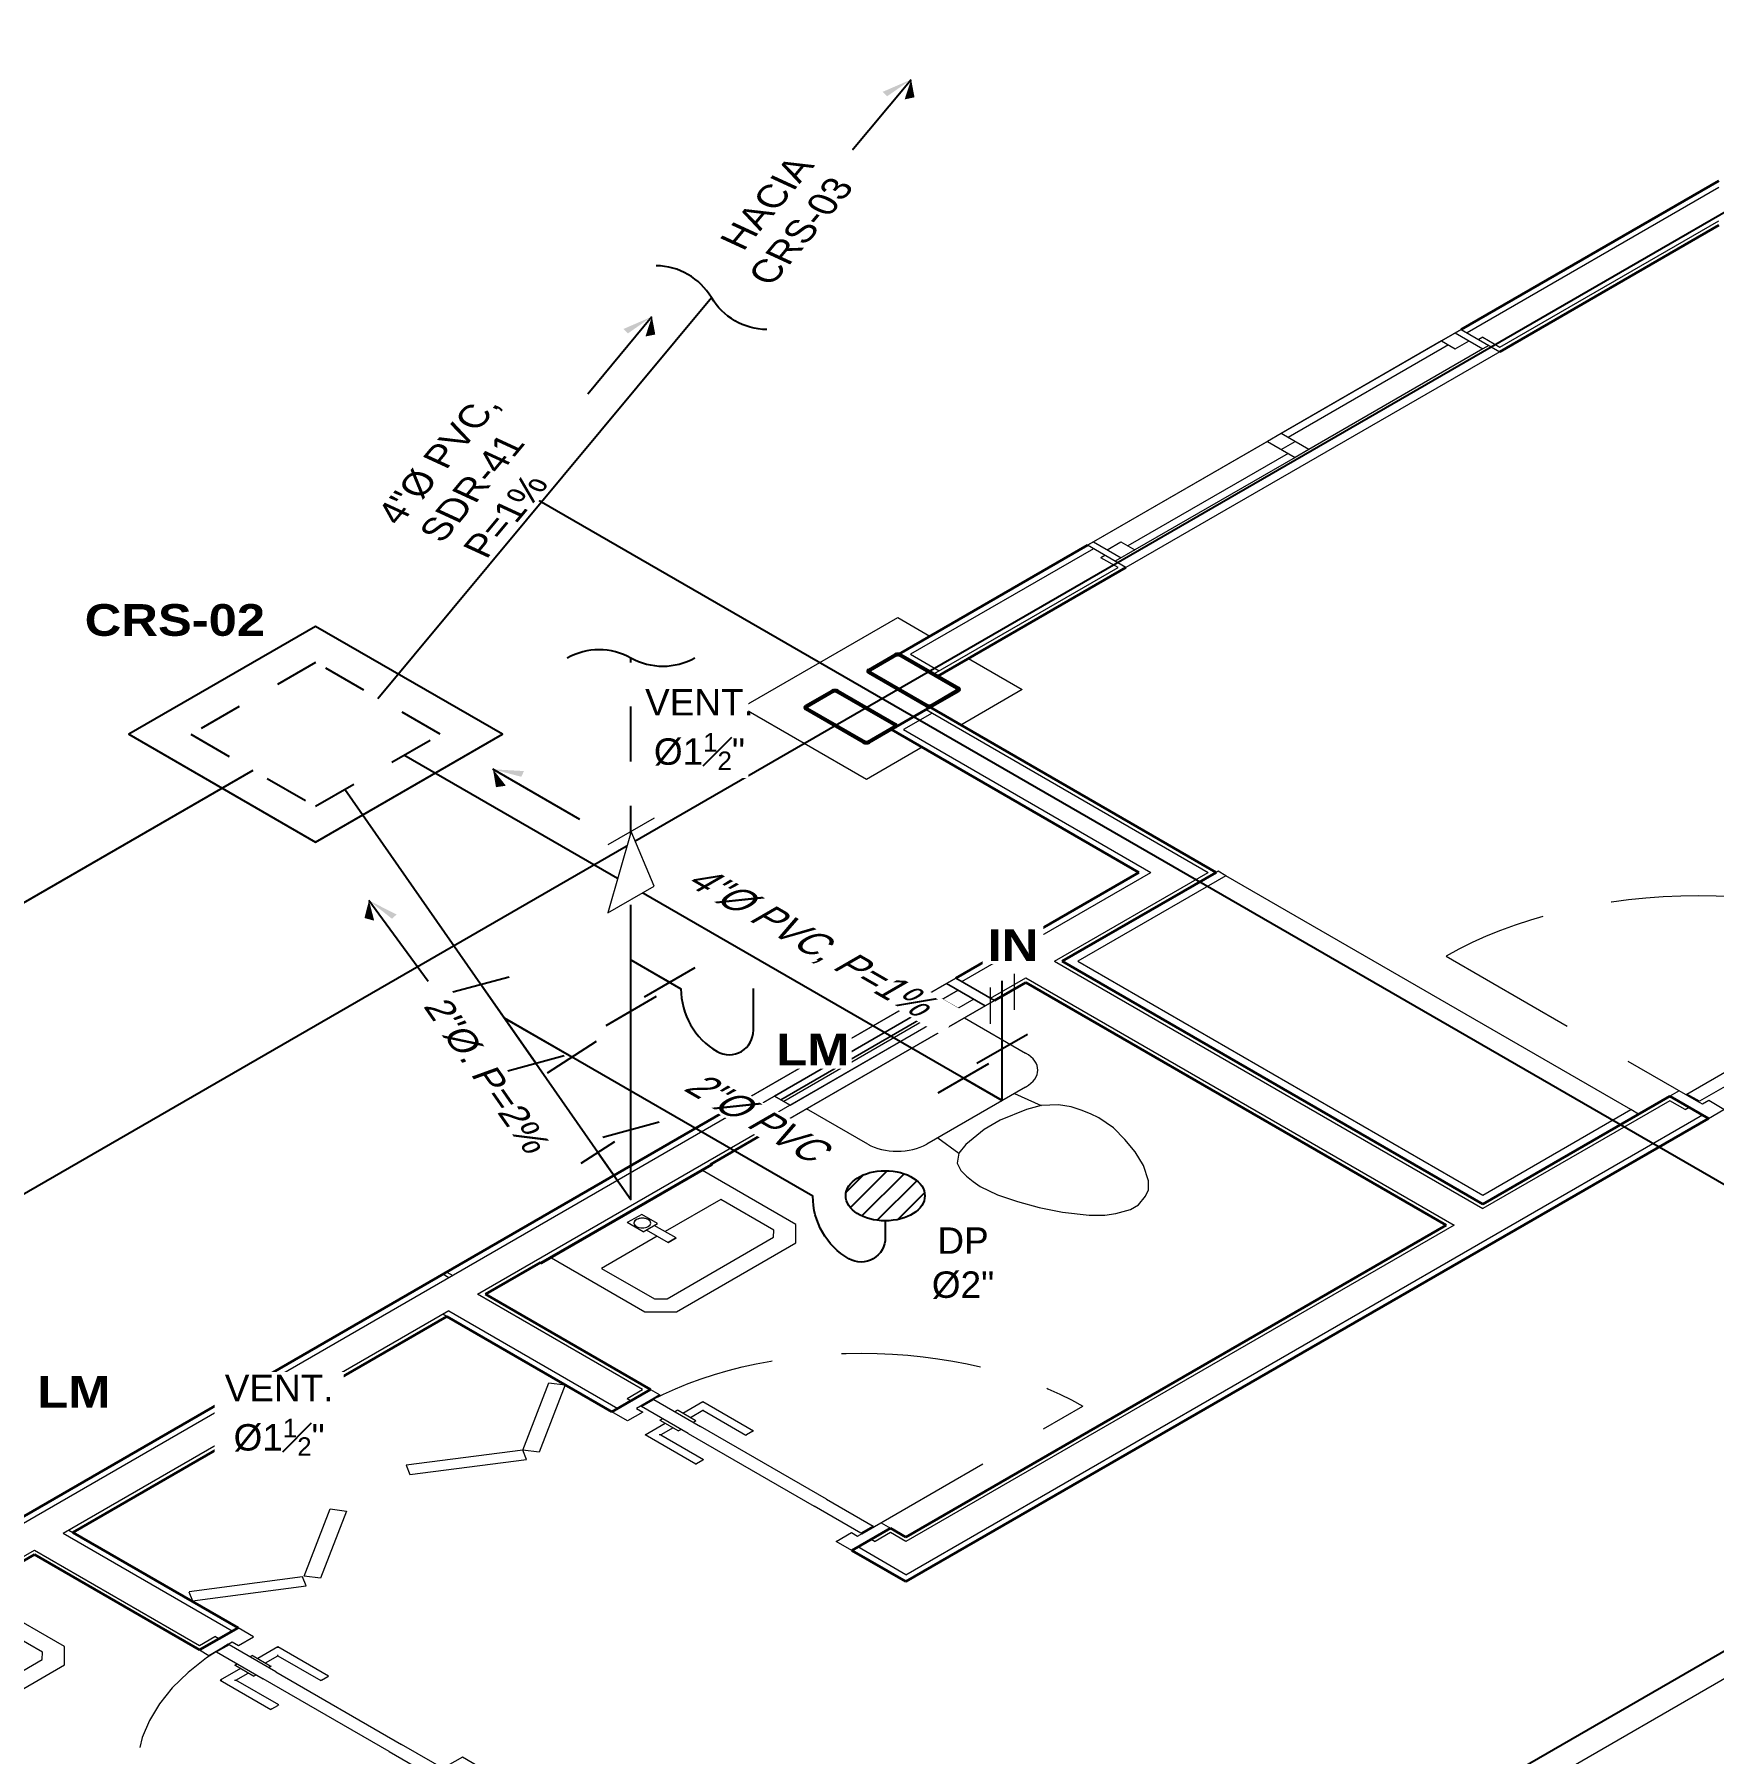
# Model space of a CAD drawing. Header units: metres. Extents: x 2 to 147, y 24 to 94.
# Drawn here: x 131.62 to 135.431, y 78.99 to 82.893 of the extents above; entities that cross this region are included whole.
import ezdxf

# ---------------------------------------------------------------- set-up
doc = ezdxf.new("R2010")
doc.units = ezdxf.units.M
doc.header["$MEASUREMENT"] = 0
for name, pattern in [('CONTINOUS', [0]), ('HIDDEN', [0.375, 0.25, -0.125]), ('Planta Arq. F1$0$HIDDEN', [9.525, 6.35, -3.175]), ('Planta Arq. F1$0$Overhead 1_16_', [0.00258, 0.001587, -0.000992188])]:
    doc.linetypes.add(name, pattern=pattern)
doc.layers.get('Defpoints').update_dxf_attribs({"color": 171})
for name, color, linetype in [('A POT iso', 4, 'HIDDEN'), ('A RES', 5, 'Continuous'), ('A RES iso', 6, 'Continuous'), ('A RES textos', 2, 'Continuous'), ('CIRCUITOS', 5, 'Continuous'), ('TEXTOS HIDRO', 2, 'Continuous')]:
    doc.layers.add(name, color=color, linetype=linetype)
for name, color, linetype, lineweight in [('A RES accesorios', 4, 'Continuous', 18), ('Planta Arq. F1$0$A-DOOR', 1, 'Continuous', 18), ('Planta Arq. F1$0$A-DOOR-HDLN', 1, 'Planta Arq. F1$0$HIDDEN', 9), ('Planta Arq. F1$0$A-FLOR', 1, 'Continuous', 18), ('Planta Arq. F1$0$A-GENM', 1, 'Continuous', 9), ('Planta Arq. F1$0$A-GLAZ', 1, 'Continuous', 18), ('Planta Arq. F1$0$A-WALL', 1, 'Continuous', 18), ('Planta Arq. F1$0$P-SANR-FIXT', 1, 'Continuous', 9), ('Planta Arq. F1$0$Q-CASE', 1, 'Continuous', 9), ('Planta Arq. F1$0$S-COLS', 1, 'Continuous', 9), ('Planta Arq. F1$0$S-Pedestales', 1, 'Continuous', 9)]:
    doc.layers.add(name, color=color, linetype=linetype, lineweight=lineweight)
doc.styles.add('ARIAL', font='arial.ttf')
doc.styles.add('TITULOS', font='')
doc.styles.get('TITULOS').set_extended_font_data('Arial Black', bold=True)

# ---------------------------------------------------------------- blocks, each defined once
blk = doc.blocks.new('Planta Arq. F1$0$M_HSS-Hollow Structural Section-Column - HSS203_2X101_6X4_8-V26-NPT 0_00 F1')
at = {"layer": 'Planta Arq. F1$0$S-COLS'}
h = blk.add_hatch(dxfattribs=at)
h.set_pattern_fill('FP_79', color=256, style=0, pattern_type=2)
h.set_pattern_definition([(225, (24.407, 12.594), (0.125865, -0.125865), []), (225, (24.407, 12.404), (0.125865, -0.125865), [])])
h.paths.add_polyline_path([(-0.0422, 0.1015), (-0.0484, 0.0989), (-0.051, 0.0927), (-0.051, -0.0927), (-0.0484, -0.0989), (-0.0422, -0.1015), (0.0422, -0.1015), (0.0484, -0.0989), (0.051, -0.0927), (0.051, 0.0927), (0.0484, 0.0989), (0.0422, 0.1015), (-0.0101, 0.1015)], flags=0)
h.paths.add_polyline_path([(-0.0422, 0.0971), (0.0422, 0.0971), (0.0453, 0.0958), (0.0466, 0.0927), (0.0466, -0.0927), (0.0453, -0.0958), (0.0422, -0.0971), (-0.0422, -0.0971), (-0.0453, -0.0958), (-0.0466, -0.0927), (-0.0466, 0.0927), (-0.0453, 0.0958)], flags=0)
at = {"layer": 'Planta Arq. F1$0$S-COLS', "lineweight": 40}
for p, q in [((-0.051, 0.0927), (-0.051, -0.0927)), ((-0.0466, -0.0927), (-0.0466, 0.0927)), ((0.0422, 0.1015), (-0.0422, 0.1015)), ((-0.0422, 0.0971), (0.0422, 0.0971)), ((0.0466, 0.0927), (0.0466, -0.0927)), ((0.051, -0.0927), (0.051, 0.0927)), ((0.0422, -0.0971), (-0.0422, -0.0971)), ((-0.0422, -0.1015), (0.0422, -0.1015))]:
    blk.add_line(p, q, dxfattribs=at)
for centre, radius, start, end in [((-0.0422, 0.0927), 0.00884, 90, 180), ((-0.0422, 0.0927), 0.00442, 90, 180), ((0.0422, 0.0927), 0.00884, 360, 90), ((0.0422, 0.0927), 0.00442, 0, 90), ((-0.0422, -0.0927), 0.00884, 180, 270), ((-0.0422, -0.0927), 0.00442, 180, 270), ((0.0422, -0.0927), 0.00884, 270, 360), ((0.0422, -0.0927), 0.00442, 270, 0)]:
    blk.add_arc(centre, radius, start, end, dxfattribs=at)
blk = doc.blocks.new('Planta Arq. F1$0$M_HSS-Hollow Structural Section-Column - HSS203_2X101_6X4_8-V27-NPT 0_00 F1')
at = {"layer": 'Planta Arq. F1$0$S-COLS'}
h = blk.add_hatch(dxfattribs=at)
h.set_pattern_fill('FP_80', color=256, style=0, pattern_type=2)
h.set_pattern_definition([(45, (-24.609, -12.594), (-0.125865, 0.125865), []), (45, (-24.609, -12.404), (-0.125865, 0.125865), [])])
h.paths.add_polyline_path([(0.0422, -0.1015), (0.0484, -0.0989), (0.051, -0.0927), (0.051, 0.0927), (0.0484, 0.0989), (0.0422, 0.1015), (-0.0429, 0.1012), (-0.0484, 0.0989), (-0.051, 0.0927), (-0.051, -0.0927), (-0.0484, -0.0989), (-0.0422, -0.1015)], flags=0)
h.paths.add_polyline_path([(0.0422, -0.0971), (-0.0429, -0.0968), (-0.0453, -0.0958), (-0.0466, -0.0927), (-0.0466, 0.0927), (-0.0453, 0.0958), (-0.0422, 0.0971), (0.0422, 0.0971), (0.0453, 0.0958), (0.0466, 0.0927), (0.0466, -0.0927), (0.0453, -0.0958)], flags=0)
at = {"layer": 'Planta Arq. F1$0$S-COLS', "lineweight": 40}
for p, q in [((-0.051, -0.0927), (-0.051, 0.0927)), ((-0.0466, 0.0927), (-0.0466, -0.0927)), ((-0.0422, 0.1015), (0.0422, 0.1015)), ((0.0422, 0.0971), (-0.0422, 0.0971)), ((0.0466, -0.0927), (0.0466, 0.0927)), ((0.051, 0.0927), (0.051, -0.0927)), ((-0.0422, -0.0971), (0.0422, -0.0971)), ((0.0422, -0.1015), (-0.0422, -0.1015))]:
    blk.add_line(p, q, dxfattribs=at)
for centre, radius, start, end in [((-0.0422, 0.0927), 0.00884, 90, 180), ((-0.0422, 0.0927), 0.00442, 90, 180), ((0.0422, 0.0927), 0.00884, 0, 90), ((0.0422, 0.0927), 0.00442, 360, 90), ((-0.0422, -0.0927), 0.00884, 180, 270), ((-0.0422, -0.0927), 0.00442, 180, 270), ((0.0422, -0.0927), 0.00442, 270, 360), ((0.0422, -0.0927), 0.00884, 270, 0)]:
    blk.add_arc(centre, radius, start, end, dxfattribs=at)
blk = doc.blocks.new('Planta Arq. F1$0$PUERTA con marco y vidrio - 0_77 x 2_14 m-504284-NPT 0_00 F1')
at = {"layer": 'Planta Arq. F1$0$A-DOOR'}
for p, q in [((-0.335, 0.0619), (-0.385, 0.0619)), ((-0.385, 0.0619), (-0.385, -0.0619)), ((-0.335, 0.0131), (-0.335, 0.0619)), ((0.385, 0.0619), (0.335, 0.0619)), ((0.335, 0.0619), (0.335, 0.0131)), ((0.385, -0.0619), (0.385, 0.0619)), ((-0.355, -0.0619), (-0.355, 0.0131)), ((-0.355, 0.0131), (-0.335, 0.0131)), ((-0.202, 0), (-0.352, 0)), ((-0.352, 0), (-0.352, -0.04)), ((-0.202, 0), (0.202, 0)), ((0.352, 0), (0.202, 0)), ((0.335, 0.0131), (0.355, 0.0131)), ((0.355, 0.0131), (0.355, -0.0619)), ((0.352, -0.04), (0.352, 0)), ((-0.385, -0.0619), (-0.355, -0.0619)), ((-0.352, -0.04), (-0.202, -0.04)), ((0.202, -0.04), (-0.202, -0.04)), ((0.202, -0.04), (0.352, -0.04)), ((0.355, -0.0619), (0.385, -0.0619))]:
    blk.add_line(p, q, dxfattribs=at)
at = {"layer": 'Planta Arq. F1$0$A-DOOR-HDLN', "ltscale": 0.05}
blk.add_line((0.355, 0), (0.355, -0.71), dxfattribs=at)
blk.add_arc((0.355, 0), 0.71, 180, 270, dxfattribs=at)
at = {"layer": 'Planta Arq. F1$0$A-GENM'}
for p, q in [((-0.2675, 0.0725), (-0.2675, 0.008)), ((-0.105, 0.0725), (-0.2675, 0.0725)), ((-0.2425, 0.008), (-0.2425, 0.0475)), ((-0.2425, 0.0475), (-0.105, 0.0475)), ((-0.105, 0.0725), (-0.105, 0.07)), ((-0.105, 0.05), (-0.105, 0.07)), ((-0.105, 0.05), (-0.105, 0.0475)), ((-0.285, 0.008), (-0.285, 0)), ((-0.2849, 0.008), (-0.285, 0.008)), ((-0.285, 0.008), (-0.2825, 0.008)), ((-0.285, 0.006), (-0.285, 0)), ((-0.2825, 0.008), (-0.2275, 0.008)), ((-0.2275, 0.008), (-0.225, 0.008)), ((-0.225, 0.008), (-0.2251, 0.008)), ((-0.225, 0), (-0.225, 0.008)), ((-0.225, 0), (-0.225, 0.006)), ((-0.285, -0.04), (-0.285, -0.046)), ((-0.285, -0.04), (-0.285, -0.048)), ((-0.2825, -0.048), (-0.285, -0.048)), ((-0.285, -0.048), (-0.2849, -0.048)), ((-0.2275, -0.048), (-0.2825, -0.048)), ((-0.2675, -0.048), (-0.2675, -0.1125)), ((-0.2425, -0.0875), (-0.2425, -0.048)), ((-0.225, -0.048), (-0.2275, -0.048)), ((-0.2251, -0.048), (-0.225, -0.048)), ((-0.225, -0.046), (-0.225, -0.04)), ((-0.225, -0.048), (-0.225, -0.04)), ((-0.2675, -0.1125), (-0.105, -0.1125)), ((-0.105, -0.0875), (-0.2425, -0.0875)), ((-0.105, -0.0875), (-0.105, -0.09)), ((-0.105, -0.11), (-0.105, -0.09)), ((-0.105, -0.11), (-0.105, -0.1125))]:
    blk.add_line(p, q, dxfattribs=at)
for points, knots in [([(-0.265, 0.07), (-0.2652, 0.0702), (-0.2655, 0.0705), (-0.266, 0.071), (-0.2662, 0.0712), (-0.2664, 0.0714), (-0.2666, 0.0716), (-0.2667, 0.0717), (-0.2669, 0.0719), (-0.267, 0.072), (-0.2672, 0.0722), (-0.2673, 0.0723), (-0.2675, 0.0725), (-0.2675, 0.0725), (-0.2675, 0.0725)], [0, 0, 0, 0, 0.166667, 0.25, 0.333333, 0.375, 0.416667, 0.5, 0.541667, 0.583333, 0.666667, 0.75, 0.833333, 1, 1, 1, 1]), ([(-0.2425, 0.0475), (-0.2425, 0.0475), (-0.2425, 0.0475), (-0.2427, 0.0477), (-0.2428, 0.0478), (-0.243, 0.048), (-0.2431, 0.0481), (-0.2433, 0.0483), (-0.2435, 0.0485), (-0.2437, 0.0487), (-0.2439, 0.0489), (-0.2441, 0.0491), (-0.2445, 0.0495), (-0.2448, 0.0498), (-0.245, 0.05)], [0, 0, 0, 0, 0.166667, 0.25, 0.333333, 0.416667, 0.458333, 0.5, 0.583333, 0.666667, 0.708333, 0.75, 0.833333, 1, 1, 1, 1]), ([(-0.2675, -0.1125), (-0.2675, -0.1125), (-0.2675, -0.1125), (-0.2673, -0.1123), (-0.2672, -0.1122), (-0.267, -0.112), (-0.2669, -0.1119), (-0.2667, -0.1117), (-0.2665, -0.1115), (-0.2663, -0.1113), (-0.2661, -0.1111), (-0.2659, -0.1109), (-0.2655, -0.1105), (-0.2652, -0.1102), (-0.265, -0.11)], [0, 0, 0, 0, 0.166667, 0.25, 0.333333, 0.416667, 0.458333, 0.5, 0.583333, 0.666667, 0.708333, 0.75, 0.833333, 1, 1, 1, 1]), ([(-0.245, -0.09), (-0.2448, -0.0898), (-0.2445, -0.0895), (-0.244, -0.089), (-0.2438, -0.0888), (-0.2436, -0.0886), (-0.2434, -0.0884), (-0.2433, -0.0883), (-0.2431, -0.0881), (-0.243, -0.088), (-0.2428, -0.0878), (-0.2427, -0.0877), (-0.2425, -0.0875), (-0.2425, -0.0875), (-0.2425, -0.0875)], [0, 0, 0, 0, 0.166667, 0.25, 0.333333, 0.375, 0.416667, 0.5, 0.541667, 0.583333, 0.666667, 0.75, 0.833333, 1, 1, 1, 1])]:
    blk.add_open_spline(points, degree=3, knots=knots, dxfattribs=at)
blk = doc.blocks.new('Planta Arq. F1$0$M_Lavatory - Wall Mounted - 485 mmx355 mm - Private-587182-NPT 0_00 F1')
at = {"layer": 'Planta Arq. F1$0$P-SANR-FIXT'}
for p, q in [((27.1445, -0.0434), (27.1445, -0.3426)), ((27.4102, -0.067), (27.3639, -0.067)), ((27.3639, -0.1178), (27.3639, -0.067)), ((27.4102, -0.1178), (27.4102, -0.067)), ((27.6295, -0.3426), (27.6295, -0.0434)), ((27.3743, -0.1527), (27.1953, -0.1527)), ((27.1953, -0.1527), (27.1953, -0.3227)), ((27.3639, -0.1178), (27.4102, -0.1178)), ((27.3743, -0.1178), (27.3743, -0.1877)), ((27.3997, -0.1877), (27.3997, -0.1178)), ((27.5787, -0.1527), (27.3997, -0.1527)), ((27.5787, -0.3227), (27.5787, -0.1527)), ((27.3743, -0.1877), (27.3997, -0.1877)), ((27.3997, -0.1877), (27.3743, -0.1877)), ((27.1445, -0.3426), (27.1953, -0.3934)), ((27.1953, -0.3227), (27.216, -0.3426)), ((27.216, -0.3426), (27.558, -0.3426)), ((27.558, -0.3426), (27.5787, -0.3227)), ((27.5787, -0.3934), (27.6295, -0.3426)), ((27.1953, -0.3934), (27.5787, -0.3934))]:
    blk.add_line(p, q, dxfattribs=at)
for radius, start, end in [(0.0191, 0, 180), (0.0191, 360, 180), (0.019, 180, 0), (0.019, 180, 0)]:
    blk.add_arc((27.387, -0.0924), radius, start, end, dxfattribs=at)
blk = doc.blocks.new('Planta Arq. F1$0$M_Toilet-Domestic-3D - M_Toilet-Domestic-3D-257013-NPT 0_00 F1')
at = {"layer": 'Planta Arq. F1$0$P-SANR-FIXT'}
for p, q in [((-0.2534, 0.2984), (-0.2534, 0.4947)), ((0.2534, 0.4947), (0.2534, 0.2984)), ((0.1587, 0.2038), (-0.1588, 0.2038)), ((-0.1235, 0.2038), (-0.1323, 0.127)), ((0.1235, 0.2038), (0.1323, 0.127)), ((-0.1323, 0.127), (-0.1626, 0.1016)), ((-0.0974, 0.1397), (-0.1323, 0.127)), ((-0.0254, 0.1524), (-0.0974, 0.1397)), ((0.0254, 0.1524), (-0.0254, 0.1524)), ((0.0974, 0.1397), (0.0254, 0.1524)), ((0.1323, 0.127), (0.0974, 0.1397)), ((0.1626, 0.1016), (0.1323, 0.127)), ((-0.1626, 0.1016), (-0.177, 0.0762)), ((0.177, 0.0762), (0.1626, 0.1016)), ((-0.1838, 0.0508), (-0.1883, 0.0253)), ((-0.177, 0.0762), (-0.1838, 0.0508)), ((0.1838, 0.0508), (0.177, 0.0762)), ((0.1883, 0.0253), (0.1838, 0.0508)), ((-0.1883, 0.0253), (-0.1905, 0)), ((-0.1905, 0), (-0.1861, -0.0506)), ((0.1861, -0.0506), (0.1905, 0)), ((0.1905, 0), (0.1883, 0.0253)), ((-0.1861, -0.0506), (-0.1724, -0.1016)), ((0.1724, -0.1016), (0.1861, -0.0506)), ((-0.1724, -0.1016), (-0.1539, -0.1524)), ((0.1539, -0.1524), (0.1724, -0.1016)), ((-0.1539, -0.1524), (-0.1302, -0.2032)), ((0.1302, -0.2032), (0.1539, -0.1524)), ((-0.1302, -0.2032), (-0.095, -0.254)), ((0.095, -0.254), (0.1302, -0.2032)), ((-0.095, -0.254), (-0.0696, -0.2794)), ((0.0696, -0.2794), (0.095, -0.254)), ((-0.0696, -0.2794), (-0.0476, -0.2921)), ((-0.0476, -0.2921), (-0.0127, -0.3048)), ((-0.0127, -0.3048), (0.0127, -0.3048)), ((0.0127, -0.3048), (0.0476, -0.2921)), ((0.0476, -0.2921), (0.0696, -0.2794))]:
    blk.add_line(p, q, dxfattribs=at)
for centre, start, end in [((-0.1588, 0.2984), 180, 270), ((0.1587, 0.2984), 270, 360)]:
    blk.add_arc(centre, 0.0946, start, end, dxfattribs=at)
blk = doc.blocks.new('Planta Arq. F1$0$M_Window-Sliding-Double - 1_20x1_14m-519356-NPT 0_00 F1')
at = {"layer": 'Planta Arq. F1$0$A-GLAZ'}
for p, q in [((-0.6, 0.0657), (0.6, 0.0657)), ((-0.6, -0.0581), (-0.6, 0.0657)), ((0.6, 0.0657), (0.6, -0.0581)), ((-0.6, 0.0308), (-0.581, 0.0308)), ((-0.581, 0.0308), (-0.0222, 0.0308)), ((-0.581, -0.0581), (-0.581, 0.0308)), ((-0.0222, 0.0308), (0.0222, 0.0308)), ((-0.0222, 0.0308), (-0.0222, -0.0581)), ((0.0222, 0.0308), (0.5365, 0.0308)), ((0.0222, -0.0581), (0.0222, 0.0308)), ((0.0222, 0.0086), (0.5365, 0.0086)), ((0.5365, 0.0308), (0.6, 0.0308)), ((0.5365, -0.0137), (0.5365, 0.0308)), ((0.5809, -0.0581), (0.5809, 0.0308)), ((-0.5365, -0.0137), (-0.581, -0.0137)), ((-0.5365, -0.0581), (-0.5365, -0.0137)), ((-0.5365, -0.0359), (-0.0222, -0.0359)), ((0.0222, -0.0137), (-0.0222, -0.0137)), ((0.5809, -0.0137), (0.5365, -0.0137)), ((0.6, -0.0581), (-0.6, -0.0581)), ((-0.6, -0.0581), (-0.5365, -0.0581)), ((-0.5365, -0.0581), (-0.0222, -0.0581)), ((-0.0222, -0.0581), (0.0222, -0.0581)), ((0.0222, -0.0581), (0.5809, -0.0581)), ((0.5809, -0.0581), (0.6, -0.0581))]:
    blk.add_line(p, q, dxfattribs=at)
blk = doc.blocks.new('Planta Arq. F1$0$ENTANTE BODEGA RECTO - ENTANTE BODEGA RECTO-530155-NPT 0_00 F1')
at = {"layer": 'Planta Arq. F1$0$Q-CASE'}
for p, q in [((-0.6303, 0), (-0.6303, -0.5)), ((0.7197, 0), (-0.6303, 0)), ((0.6947, -0.025), (-0.6053, -0.025)), ((-0.6053, -0.025), (-0.6053, -0.5)), ((0.6947, -0.5), (0.6947, -0.025)), ((0.7197, -0.5), (0.7197, 0)), ((-0.6303, -0.5), (-0.6053, -0.5)), ((-0.6053, -0.5), (0.6947, -0.5)), ((0.6947, -0.5), (0.7197, -0.5))]:
    blk.add_line(p, q, dxfattribs=at)
blk = doc.blocks.new('Planta Arq. F1$0$VENTANA ESQUINERA - VENTANA ESQUINERA-553148-NPT 0_00 F1')
at = {"layer": 'Planta Arq. F1$0$A-GLAZ'}
for p, q in [((-0.8, 0.8381), (-0.9, 0.8381)), ((-0.9, 0.8381), (-0.9, 0.8081)), ((-0.8, 0.8081), (-0.8, 0.8381)), ((-0.9, 0.8081), (-0.9, -0.05)), ((-0.9, 0.8081), (-0.8, 0.8081)), ((-0.875, 0.8081), (-0.875, 0.7581)), ((-0.825, 0.8081), (-0.875, 0.8081)), ((-0.825, 0.7581), (-0.825, 0.8081)), ((-0.8, 0.05), (-0.8, 0.8081)), ((-0.875, 0.7581), (-0.825, 0.7581)), ((-0.875, -0.025), (-0.875, 0.7581)), ((-0.85, 0), (-0.85, 0.7581)), ((-0.825, 0.025), (-0.825, 0.7581)), ((-0.875, 0.05), (-0.875, 0.67)), ((0.87, 0.05), (-0.8, 0.05)), ((0.9, 0.05), (0.87, 0.05)), ((0.87, 0.05), (0.87, -0.05)), ((0.9, -0.05), (0.9, 0.05)), ((-0.825, 0.025), (-0.15, 0.025)), ((-0.15, 0.025), (0.15, 0.025)), ((0.15, 0.025), (0.82, 0.025)), ((0.87, 0.025), (0.82, 0.025)), ((0.82, 0.025), (0.82, -0.025)), ((0.87, -0.025), (0.87, 0.025)), ((-0.15, -0.025), (-0.875, -0.025)), ((-0.85, 0), (0.82, 0)), ((0.15, -0.025), (-0.15, -0.025)), ((0.82, -0.025), (0.15, -0.025)), ((0.82, -0.025), (0.87, -0.025)), ((-0.9, -0.05), (0.87, -0.05)), ((0.87, -0.05), (0.9, -0.05))]:
    blk.add_line(p, q, dxfattribs=at)
blk = doc.blocks.new('Planta Arq. F1$0$Plegable-4 paneles - 1_20 x 2_14 mm-584387-NPT 0_00 F1')
at = {"layer": 'Planta Arq. F1$0$A-DOOR'}
for p, q in [((-0.5999, 0.0617), (-0.3712, 0.207)), ((-0.3712, 0.207), (-0.3508, 0.1749)), ((-0.3304, 0.207), (-0.3508, 0.1749)), ((-0.1017, 0.0617), (-0.3304, 0.207)), ((0.1016, 0.0617), (0.3303, 0.207)), ((0.3303, 0.207), (0.3507, 0.1749)), ((0.3742, 0.2044), (0.3549, 0.1735)), ((0.5984, 0.0639), (0.3742, 0.2044)), ((-0.3508, 0.1749), (-0.5795, 0.0296)), ((-0.3508, 0.1749), (-0.1221, 0.0296)), ((0.3507, 0.1749), (0.122, 0.0296)), ((0.3549, 0.1735), (0.5787, 0.0332)), ((-0.5795, 0.0296), (-0.5999, 0.0617)), ((-0.1221, 0.0296), (-0.1017, 0.0617)), ((0.122, 0.0296), (0.1016, 0.0617)), ((0.579, 0.0332), (0.5984, 0.0639))]:
    blk.add_line(p, q, dxfattribs=at)
blk = doc.blocks.new('Planta Arq. F1$0$Mirror 550 x900 - Luna - 812181000 - 812181000 Mirror-593633-NPT 0_00 F1')
at = {"layer": 'Planta Arq. F1$0$P-SANR-FIXT'}
for p, q in [((-0.1484, 0.0669), (-0.15, 0.0658)), ((-0.15, 0.0658), (0.4, 0.0658)), ((-0.15, 0.0658), (-0.15, 0.0644)), ((-0.15, 0.0644), (-0.1475, 0.0619)), ((0.3984, 0.0669), (-0.1484, 0.0669)), ((-0.1475, 0.0619), (0.3975, 0.0619)), ((0.3975, 0.0619), (0.4, 0.0644)), ((0.4, 0.0658), (0.3984, 0.0669)), ((0.4, 0.0644), (0.4, 0.0658))]:
    blk.add_line(p, q, dxfattribs=at)
blk = doc.blocks.new('Planta Arq. F1$0$VENTANA FIJA - Proyectable baño-526136-NPT 0_00 F1')
for p, q in [((0.35, 0.0619), (-0.35, 0.0619)), ((-0.35, 0.0619), (0.35, 0.0619)), ((-0.35, -0.0619), (-0.35, 0.0619)), ((-0.35, -0.0619), (-0.35, 0.0619)), ((-0.35, 0.0619), (-0.35, -0.0619)), ((0.35, 0.0619), (-0.35, 0.0619)), ((-0.35, 0.0619), (0.35, 0.0619)), ((-0.35, -0.0619), (-0.35, 0.0619)), ((-0.32, -0.0619), (-0.32, 0.0619)), ((0.32, 0.0619), (-0.32, 0.0619)), ((0.32, 0.0619), (-0.32, 0.0619)), ((-0.32, 0.0619), (-0.32, -0.0619)), ((0.32, -0.0619), (0.32, 0.0619)), ((0.32, -0.0619), (0.32, 0.0619)), ((0.35, -0.0619), (0.35, 0.0619)), ((0.35, -0.0619), (0.35, 0.0619)), ((0.35, 0.0619), (0.35, -0.0619)), ((0.35, 0.0619), (0.35, -0.0619)), ((-0.32, -0.025), (-0.32, 0.025)), ((-0.32, 0.025), (-0.32, -0.025)), ((-0.32, 0.025), (0.32, 0.025)), ((-0.32, 0.025), (0.32, 0.025)), ((-0.2692, -0.025), (-0.2692, 0.025)), ((0.2692, 0.025), (-0.2692, 0.025)), ((0.2692, 0.025), (-0.2692, 0.025)), ((-0.2692, 0.025), (-0.2692, -0.025)), ((-0.2692, -0.005), (-0.2692, 0.005)), ((-0.2692, 0.005), (-0.2692, -0.005)), ((-0.2692, 0.005), (0.2692, 0.005)), ((-0.2692, 0.005), (0.2692, 0.005)), ((0.2692, -0.025), (0.2692, 0.025)), ((0.2692, 0.025), (0.2692, -0.025)), ((0.2692, 0.005), (0.2692, -0.005)), ((0.2692, 0.005), (0.2692, -0.005)), ((0.32, 0.025), (0.32, -0.025)), ((0.32, 0.025), (0.32, -0.025)), ((-0.32, -0.025), (0.32, -0.025)), ((0.32, -0.025), (-0.32, -0.025)), ((-0.2692, -0.005), (0.2692, -0.005)), ((0.2692, -0.005), (-0.2692, -0.005)), ((-0.2692, -0.025), (0.2692, -0.025)), ((0.2692, -0.025), (-0.2692, -0.025)), ((-0.35, -0.0619), (0.35, -0.0619)), ((0.35, -0.0619), (-0.35, -0.0619)), ((-0.35, -0.0619), (0.35, -0.0619)), ((0.35, -0.0619), (-0.35, -0.0619)), ((0.32, -0.0619), (-0.32, -0.0619)), ((-0.32, -0.0619), (0.32, -0.0619))]:
    blk.add_line(p, q)
blk = doc.blocks.new('Planta Arq. F1$0$PUERTA con marco y selocia - 0_87 x 2_14 m-504301-NPT 0_00 F1')
at = {"layer": 'Planta Arq. F1$0$A-DOOR'}
for p, q in [((-0.385, 0.0619), (-0.435, 0.0619)), ((-0.435, 0.0619), (-0.435, -0.0619)), ((-0.385, 0.0131), (-0.385, 0.0619)), ((0.435, 0.0619), (0.385, 0.0619)), ((0.385, 0.0619), (0.385, 0.0131)), ((0.435, -0.0619), (0.435, 0.0619)), ((-0.405, -0.0619), (-0.405, 0.0131)), ((-0.405, 0.0131), (-0.385, 0.0131)), ((0.385, 0.0131), (0.405, 0.0131)), ((0.405, 0.0131), (0.405, -0.0619)), ((-0.402, -0.04), (-0.402, 0)), ((-0.402, 0), (-0.252, 0)), ((-0.252, 0), (0.252, 0)), ((0.252, 0), (0.402, 0)), ((0.402, 0), (0.402, -0.04)), ((-0.435, -0.0619), (-0.405, -0.0619)), ((-0.252, -0.04), (-0.402, -0.04)), ((0.252, -0.04), (-0.252, -0.04)), ((0.402, -0.04), (0.252, -0.04)), ((0.405, -0.0619), (0.435, -0.0619))]:
    blk.add_line(p, q, dxfattribs=at)
at = {"layer": 'Planta Arq. F1$0$A-DOOR-HDLN', "ltscale": 0.05}
blk.add_lwpolyline([(-0.405, 0, 0.414214), (0.405, -0.81), (0.405, 0)], format="xyb", dxfattribs=at)
at = {"layer": 'Planta Arq. F1$0$A-GENM'}
for p, q in [((-0.3175, 0.0725), (-0.3175, 0.008)), ((-0.155, 0.0725), (-0.3175, 0.0725)), ((-0.2925, 0.008), (-0.2925, 0.0475)), ((-0.2925, 0.0475), (-0.155, 0.0475)), ((-0.155, 0.0725), (-0.155, 0.07)), ((-0.155, 0.05), (-0.155, 0.07)), ((-0.155, 0.05), (-0.155, 0.0475)), ((-0.335, 0.008), (-0.335, 0)), ((-0.3349, 0.008), (-0.335, 0.008)), ((-0.335, 0.008), (-0.3325, 0.008)), ((-0.335, 0.006), (-0.335, 0)), ((-0.3325, 0.008), (-0.2775, 0.008)), ((-0.2775, 0.008), (-0.275, 0.008)), ((-0.275, 0.008), (-0.2751, 0.008)), ((-0.275, 0), (-0.275, 0.008)), ((-0.275, 0), (-0.275, 0.006)), ((-0.335, -0.04), (-0.335, -0.046)), ((-0.335, -0.04), (-0.335, -0.048)), ((-0.3325, -0.048), (-0.335, -0.048)), ((-0.335, -0.048), (-0.3349, -0.048)), ((-0.2775, -0.048), (-0.3325, -0.048)), ((-0.3175, -0.048), (-0.3175, -0.1125)), ((-0.2925, -0.0875), (-0.2925, -0.048)), ((-0.275, -0.048), (-0.2775, -0.048)), ((-0.2751, -0.048), (-0.275, -0.048)), ((-0.275, -0.046), (-0.275, -0.04)), ((-0.275, -0.048), (-0.275, -0.04)), ((-0.3175, -0.1125), (-0.155, -0.1125)), ((-0.155, -0.0875), (-0.2925, -0.0875)), ((-0.155, -0.0875), (-0.155, -0.09)), ((-0.155, -0.11), (-0.155, -0.09)), ((-0.155, -0.11), (-0.155, -0.1125))]:
    blk.add_line(p, q, dxfattribs=at)
for points, knots in [([(-0.315, 0.07), (-0.3152, 0.0702), (-0.3155, 0.0705), (-0.316, 0.071), (-0.3162, 0.0712), (-0.3164, 0.0714), (-0.3166, 0.0716), (-0.3167, 0.0717), (-0.3169, 0.0719), (-0.317, 0.072), (-0.3172, 0.0722), (-0.3173, 0.0723), (-0.3175, 0.0725), (-0.3175, 0.0725), (-0.3175, 0.0725)], [0, 0, 0, 0, 0.166667, 0.25, 0.333333, 0.375, 0.416667, 0.5, 0.541667, 0.583333, 0.666667, 0.75, 0.833333, 1, 1, 1, 1]), ([(-0.2925, 0.0475), (-0.2925, 0.0475), (-0.2925, 0.0475), (-0.2927, 0.0477), (-0.2928, 0.0478), (-0.293, 0.048), (-0.2931, 0.0481), (-0.2933, 0.0483), (-0.2935, 0.0485), (-0.2937, 0.0487), (-0.2939, 0.0489), (-0.2941, 0.0491), (-0.2945, 0.0495), (-0.2948, 0.0498), (-0.295, 0.05)], [0, 0, 0, 0, 0.166667, 0.25, 0.333333, 0.416667, 0.458333, 0.5, 0.583333, 0.666667, 0.708333, 0.75, 0.833333, 1, 1, 1, 1]), ([(-0.3175, -0.1125), (-0.3175, -0.1125), (-0.3175, -0.1125), (-0.3173, -0.1123), (-0.3172, -0.1122), (-0.317, -0.112), (-0.3169, -0.1119), (-0.3167, -0.1117), (-0.3165, -0.1115), (-0.3163, -0.1113), (-0.3161, -0.1111), (-0.3159, -0.1109), (-0.3155, -0.1105), (-0.3152, -0.1102), (-0.315, -0.11)], [0, 0, 0, 0, 0.166667, 0.25, 0.333333, 0.416667, 0.458333, 0.5, 0.583333, 0.666667, 0.708333, 0.75, 0.833333, 1, 1, 1, 1]), ([(-0.295, -0.09), (-0.2948, -0.0898), (-0.2945, -0.0895), (-0.294, -0.089), (-0.2938, -0.0888), (-0.2936, -0.0886), (-0.2934, -0.0884), (-0.2933, -0.0883), (-0.2931, -0.0881), (-0.293, -0.088), (-0.2928, -0.0878), (-0.2927, -0.0877), (-0.2925, -0.0875), (-0.2925, -0.0875), (-0.2925, -0.0875)], [0, 0, 0, 0, 0.166667, 0.25, 0.333333, 0.375, 0.416667, 0.5, 0.541667, 0.583333, 0.666667, 0.75, 0.833333, 1, 1, 1, 1])]:
    blk.add_open_spline(points, degree=3, knots=knots, dxfattribs=at)
blk = doc.blocks.new('Planta Arq. F1', base_point=(11.2303, 0.9813))
at = {"layer": 'Defpoints'}
for p, q in [((29.4803, 1.9583), (29.4803, -5.3745)), ((42.3143, 0.7813), (9.7117, 0.7813)), ((42.3143, -3.2187), (9.7117, -3.2187))]:
    blk.add_line(p, q, dxfattribs=at)
at = {"layer": 'Planta Arq. F1$0$A-FLOR'}
blk.add_line((29.2303, -3.2962), (23.7303, -3.2962), dxfattribs=at)
at = {"layer": 'Planta Arq. F1$0$A-WALL', "lineweight": 40}
for p, q in [((30.2358, 0.8779), (29.6307, 0.8779)), ((32.2628, 0.8779), (31.4358, 0.8779)), ((29.6323, 0.7541), (30.2358, 0.7541)), ((31.4358, 0.7541), (32.139, 0.7541)), ((29.4088, 0.6798), (29.4088, -0.1146)), ((29.5327, 0.6798), (29.4215, 0.6798)), ((29.5327, -0.2384), (29.5327, 0.6798)), ((28.1215, -0.1146), (24.9892, -0.1146)), ((29.4088, -0.1146), (28.8215, -0.1146)), ((25.5618, -0.2384), (25.7393, -0.2384)), ((25.7393, -0.2384), (25.7393, -0.7684)), ((25.8631, -0.7684), (25.8631, -0.2384)), ((25.8631, -0.2384), (27.0632, -0.2384)), ((27.0632, -0.2384), (27.0632, -0.7684)), ((27.187, -0.2384), (27.3645, -0.2384)), ((27.187, -0.7684), (27.187, -0.2384)), ((27.9095, -0.2384), (28.1215, -0.2384)), ((28.8215, -0.2384), (28.9215, -0.2384)), ((28.9215, -0.2384), (28.9215, -1.5884)), ((29.039, -0.2384), (29.5327, -0.2384)), ((29.039, -1.5884), (29.039, -0.2384)), ((25.7393, -0.7684), (25.8631, -0.7684)), ((27.0632, -0.7684), (27.187, -0.7684)), ((27.0632, -1.5384), (27.0632, -1.7123)), ((27.187, -1.5384), (27.0632, -1.5384)), ((27.187, -1.5884), (27.187, -1.5384)), ((28.9215, -1.5884), (27.187, -1.5884)), ((29.639, -1.5884), (29.039, -1.5884)), ((29.639, -1.7123), (29.639, -1.5884)), ((27.0632, -1.7123), (29.639, -1.7123))]:
    blk.add_line(p, q, dxfattribs=at)
at = {"layer": 'Planta Arq. F1$0$A-WALL'}
for p, q in [((29.6494, 0.8588), (29.6494, 0.7668)), ((30.2358, 0.8588), (29.6494, 0.8588)), ((32.2438, 0.8588), (31.4358, 0.8588)), ((30.2358, 0.8215), (30.2231, 0.8215)), ((30.2231, 0.7668), (30.2231, 0.8215)), ((31.4485, 0.8215), (31.4358, 0.8215)), ((31.4485, 0.8215), (31.4485, 0.7668)), ((29.6323, 0.7668), (30.2231, 0.7668)), ((31.4485, 0.7668), (32.1517, 0.7668)), ((29.52, 0.6798), (29.52, -0.2257)), ((29.52, 0.6608), (29.4279, 0.6608)), ((29.4279, 0.6608), (29.4279, -0.1337)), ((27.1743, -0.1337), (27.1743, -0.1146)), ((27.187, -0.1146), (27.187, -0.1337)), ((28.1215, -0.1337), (24.9892, -0.1337)), ((28.8215, -0.1337), (29.4279, -0.1337)), ((24.9892, -0.2257), (25.752, -0.2257)), ((25.752, -0.2257), (25.752, -0.7557)), ((25.8441, -0.7684), (25.8441, -0.2257)), ((27.0822, -0.2257), (25.8441, -0.2257)), ((25.8631, -0.2257), (25.8631, -0.2384)), ((27.0632, -0.2384), (27.0632, -0.2257)), ((27.0822, -0.2257), (27.0822, -0.7684)), ((27.1743, -0.2257), (28.1215, -0.2257)), ((27.1743, -0.7557), (27.1743, -0.2257)), ((28.8215, -0.2257), (28.9342, -0.2257)), ((28.9342, -0.2257), (28.9342, -1.6011)), ((29.0263, -0.2257), (29.52, -0.2257)), ((29.0263, -0.2257), (29.0263, -1.6011)), ((25.752, -0.7557), (25.8012, -0.7557)), ((25.8012, -0.7684), (25.8012, -0.7557)), ((27.1251, -0.7557), (27.1743, -0.7557)), ((27.1251, -0.7557), (27.1251, -0.7684)), ((27.0822, -1.6932), (27.0822, -1.5384)), ((27.1251, -1.5384), (27.1251, -1.5511)), ((27.1743, -1.5511), (27.1251, -1.5511)), ((27.1743, -1.6011), (27.1743, -1.5511)), ((28.9342, -1.6011), (27.1743, -1.6011)), ((29.6263, -1.6011), (29.0263, -1.6011)), ((29.6263, -1.6504), (29.6263, -1.6011)), ((29.6263, -1.6504), (29.639, -1.6504)), ((27.0822, -1.6932), (29.639, -1.6932))]:
    blk.add_line(p, q, dxfattribs=at)
at = {"layer": 'Planta Arq. F1$0$S-Pedestales'}
for p, q in [((29.2303, 0.9813), (29.7303, 0.9813)), ((29.2303, 0.5813), (29.2303, 0.9813)), ((29.7303, 0.9813), (29.7303, 0.8779)), ((29.7303, 0.7541), (29.7303, 0.5813)), ((29.4088, 0.5813), (29.2303, 0.5813)), ((29.7303, 0.5813), (29.5327, 0.5813))]:
    blk.add_line(p, q, dxfattribs=at)
at = {"layer": 'Planta Arq. F1$0$A-DOOR'}
for name, p, rotation in [('Planta Arq. F1$0$Plegable-4 paneles - 1_20 x 2_14 mm-584387-NPT 0_00 F1', (26.4632, -0.5565), 180), ('Planta Arq. F1$0$PUERTA con marco y vidrio - 0_77 x 2_14 m-504284-NPT 0_00 F1', (25.8012, -1.1534), 270.0000000000008), ('Planta Arq. F1$0$PUERTA con marco y selocia - 0_87 x 2_14 m-504301-NPT 0_00 F1', (30.074, -1.6504), 180.0000000000008)]:
    blk.add_blockref(name, p, dxfattribs=dict(at, rotation=rotation))
at = {"layer": 'Planta Arq. F1$0$A-DOOR', "xscale": -1, "rotation": 89.9999999999992}
blk.add_blockref('Planta Arq. F1$0$PUERTA con marco y vidrio - 0_77 x 2_14 m-504284-NPT 0_00 F1', (27.1251, -1.1534), dxfattribs=at)
at = {"layer": 'Planta Arq. F1$0$A-GLAZ'}
for name, p, rotation in [('Planta Arq. F1$0$M_Window-Sliding-Double - 1_20x1_14m-519356-NPT 0_00 F1', (30.8358, 0.8198), 180), ('Planta Arq. F1$0$VENTANA ESQUINERA - VENTANA ESQUINERA-553148-NPT 0_00 F1', (32.2009, -0.8004), 90.00000000000081)]:
    blk.add_blockref(name, p, dxfattribs=dict(at, rotation=rotation))
at = {"layer": 'Planta Arq. F1$0$A-GLAZ', "linetype": 'Planta Arq. F1$0$Overhead 1_16_', "lineweight": 9, "rotation": 180}
blk.add_blockref('Planta Arq. F1$0$VENTANA FIJA - Proyectable baño-526136-NPT 0_00 F1', (28.4715, -0.1765), dxfattribs=at)
at = {"layer": 'Planta Arq. F1$0$P-SANR-FIXT'}
for name, p in [('Planta Arq. F1$0$M_Lavatory - Wall Mounted - 485 mmx355 mm - Private-587182-NPT 0_00 F1', (-2.0977, -0.2)), ('Planta Arq. F1$0$M_Lavatory - Wall Mounted - 485 mmx355 mm - Private-587182-NPT 0_00 F1', (0.25, -0.2)), ('Planta Arq. F1$0$M_Toilet-Domestic-3D - M_Toilet-Domestic-3D-257013-NPT 0_00 F1', (28.4715, -0.7331))]:
    blk.add_blockref(name, p, dxfattribs=at)
at = {"layer": 'Planta Arq. F1$0$P-SANR-FIXT', "rotation": 180}
blk.add_blockref('Planta Arq. F1$0$Mirror 550 x900 - Luna - 812181000 - 812181000 Mirror-593633-NPT 0_00 F1', (27.762, -0.1765), dxfattribs=at)
at = {"layer": 'Planta Arq. F1$0$Q-CASE', "rotation": 90.00000000000041}
blk.add_blockref('Planta Arq. F1$0$ENTANTE BODEGA RECTO - ENTANTE BODEGA RECTO-530155-NPT 0_00 F1', (29.039, -0.9581), dxfattribs=at)
at = {"layer": 'Planta Arq. F1$0$S-COLS', "rotation": 180}
blk.add_blockref('Planta Arq. F1$0$M_HSS-Hollow Structural Section-Column - HSS203_2X101_6X4_8-V26-NPT 0_00 F1', (29.3793, 0.7813), dxfattribs=at)
at = {"layer": 'Planta Arq. F1$0$S-COLS'}
blk.add_blockref('Planta Arq. F1$0$M_HSS-Hollow Structural Section-Column - HSS203_2X101_6X4_8-V27-NPT 0_00 F1', (29.5813, 0.7813), dxfattribs=at)
blk = doc.blocks.new('CAJA REGISTRO')
at = {"color": 0}
blk.add_lwpolyline([(-0.3, -0.3), (0.3, -0.3), (0.3, 0.3), (-0.3, 0.3)], close=True, dxfattribs=at).dxf.unprotected_set("ltscale", 0)
at = {"color": 1, "linetype": 'HIDDEN', "ltscale": 0.3}
blk.add_lwpolyline([(-0.2, -0.2), (0.2, -0.2), (0.2, 0.2), (-0.2, 0.2)], close=True, dxfattribs=at)
blk = doc.blocks.new('A$Cef64b0b5')
at = {"layer": 'A POT iso', "color": 0, "linetype": 'CONTINOUS', "ltscale": 0.6}
blk.add_line((0, -0.1166), (0, 0), dxfattribs=at)
for points in [[(0, 0), (0.0879, -0.0508)], [(0.0306, -0.0839), (0.1453, -0.0177)], [(0.0573, -0.0835), (-0.0573, -0.1497)]]:
    blk.add_lwpolyline(points, dxfattribs=at)
blk = doc.blocks.new('A$Cd9bf9979')
at = {"layer": 'A POT iso', "color": 0, "linetype": 'CONTINOUS', "ltscale": 0.6}
blk.add_line((0, 0), (0, 0.1172, -5.697), dxfattribs=at)
at = {"layer": 'A POT iso', "color": 0, "linetype": 'CONTINOUS', "ltscale": 0.6, "elevation": -5.697}
blk.add_lwpolyline([(0.0573, 0.1502), (-0.0573, 0.0841)], dxfattribs=at)
at = {"layer": 'A POT iso', "color": 0, "linetype": 'CONTINOUS', "ltscale": 0.6}
for points in [[(-0.1453, 0.0177), (-0.0306, 0.0839)], [(-0.0879, 0.0508), (0, 0)]]:
    blk.add_lwpolyline(points, dxfattribs=at)
blk = doc.blocks.new('FLECHA')
at = {"color": 2, "linetype": 'Continuous'}
blk.add_line((-0.9, 0), (0, 0), dxfattribs=at)
for points in [[(-0.176, 0.145), (0, 0), (-0.214, 0.08)], [(-0.214, -0.08), (0, 0), (-0.176, -0.145)]]:
    blk.add_solid(points, dxfattribs=at)
blk = doc.blocks.new('A$Cc2b0d195')
at = {"layer": 'A POT iso', "color": 0, "linetype": 'CONTINOUS', "ltscale": 0.6}
for points in [[(-0.0749, 0.1072), (0, 0), (0, 0.1594)], [(-0.0639, 0.1421), (0.0639, 0.1767)], [(-0.1128, 0.0825), (-0.0368, 0.1321)]]:
    blk.add_lwpolyline(points, dxfattribs=at)
blk = doc.blocks.new('A$C0a0e9136')
at = {"layer": 'A POT iso', "color": 0, "linetype": 'CONTINOUS', "ltscale": 0.6}
for points in [[(-0.1172, 0.0591), (0.0106, 0.0938)], [(0.0714, -0.1025), (-0.0533, 0.0764)], [(0, 0), (0.1533, -0.0885)], [(0.0979, -0.1247), (0.2088, -0.0524)], [(0.0075, -0.1198), (0.1353, -0.0852)]]:
    blk.add_lwpolyline(points, dxfattribs=at)
blk = doc.blocks.new('A$C651ad4a3')
at = {"color": 0}
blk.add_wipeout([(-0.0446, 0), (0.0446, 0), (0, -0.1133)], dxfattribs=at)
blk.add_lwpolyline([(-0.0446, 0), (0, -0.1133), (0.0446, 0)], close=True, dxfattribs=at)
blk.add_lwpolyline([(-0.0446, -0.1133), (0.0446, -0.1133)], dxfattribs=at)

msp = doc.modelspace()

# ---------------------------------------------------------------- hatches: boundary and pattern name
at = {"layer": 'A RES iso', "ltscale": 0.6}
h = msp.add_hatch(dxfattribs=at)
h.set_pattern_fill('LINE', color=1, scale=0.01, angle=45)
h.set_pattern_definition([(45, (-172.950023, -274.64077), (-0.0224506403, 0.0224506403), [])])
edge = h.paths.add_edge_path()
edge.add_ellipse((133.5509, 80.2564), major_axis=(-0.0898, 0), ratio=0.633975, start_angle=0, end_angle=360)

# ---------------------------------------------------------------- linework, layer by layer
at = {"layer": 'A POT iso', "color": 1, "linetype": 'CONTINOUS', "ltscale": 0.6, "elevation": -3.6705}
msp.add_lwpolyline([(133.2818, 82.2228, -0.261321), (133.1563, 82.2953, 0.261321), (133.0309, 82.3677)], format="xyb", dxfattribs=at)
at = {"layer": 'A RES accesorios', "elevation": -3.4878}
for points in [[(133.8435, 80.7603), (133.8435, 80.6782)], [(133.7892, 80.729), (133.7892, 80.6469)]]:
    msp.add_lwpolyline(points, dxfattribs=at)
at = {"layer": 'A RES iso', "ltscale": 0.6}
for points, elevation in [([(132.3994, 81.3856), (133.1563, 82.2953)], -3.6705), ([(133.8164, 80.4725), (132.4584, 81.2565)], -3.4878), ([(132.3246, 81.1792), (132.9738, 80.2476)], -0.0522), ([(133.8164, 80.4725), (133.8164, 80.7446)], -3.4878)]:
    msp.add_lwpolyline(points, dxfattribs=dict(at, elevation=elevation))
at = {"layer": 'A RES iso', "color": 1, "linetype": 'CONTINOUS', "ltscale": 0.6, "elevation": -0.0522}
msp.add_lwpolyline([(133.1187, 81.4769, -0.261321), (132.9738, 81.4769, 0.261321), (132.829, 81.4769)], format="xyb", dxfattribs=at)
at = {"layer": 'A RES iso', "color": 3, "linetype": 'HIDDEN', "ltscale": 0.5, "elevation": -0.0522}
msp.add_lwpolyline([(132.9738, 80.7919), (132.9738, 81.4769)], dxfattribs=at)
at = {"layer": 'A RES iso', "ltscale": 0.6}
for points, elevation in [([(132.9738, 80.2476), (132.9738, 80.7919), (133.0872, 80.7265, 0.267949), (133.1692, 80.584, 0.580384), (133.2516, 80.6321), (133.2516, 80.7272)], -0.0522), ([(133.5509, 80.1995), (133.5509, 80.1613, -0.580384), (133.4685, 80.1132, -0.267949), (133.3866, 80.2557), (132.6865, 80.6599)], 5.6425)]:
    msp.add_lwpolyline(points, format="xyb", dxfattribs=dict(at, elevation=elevation))
msp.add_ellipse((133.5509, 80.2564, 0.1094), major_axis=(-0.0898, 0), ratio=0.633975, dxfattribs=at)

# ---------------------------------------------------------------- block references
at = {"layer": 'A RES', "extrusion": (-0.282383, 0.766111, 0.57735), "rotation": 45.00000000000016}
for p, xscale, yscale, zscale in [((-153.9976, -13.6471, 28.8964), -0.3099101533913721, 0.3099101533913723, 0.3099101533913722), ((-153.2593, -21.1252, 23.2392), -0.309910153391372, 0.3099101533913718, 0.3099101533913718)]:
    msp.add_blockref('FLECHA', p, dxfattribs=dict(at, xscale=xscale, yscale=yscale, zscale=zscale))
at = {"layer": 'A RES', "color": 4, "linetype": 'HIDDEN', "ltscale": 1.3, "extrusion": (0, 0.816497, 0.57735), "rotation": 225}
msp.add_blockref('CAJA REGISTRO', (-132.2579, -49.8435, 64.3319), dxfattribs=at)
at = {"layer": 'A RES', "extrusion": (0, 0.816497, 0.57735), "xscale": 0.3099101533913717, "yscale": 0.3099101533913717, "zscale": 0.3099101533913717, "rotation": 314.9999999999998}
msp.add_blockref('FLECHA', (-132.6605, -42.417, 69.4859), dxfattribs=at)
at = {"layer": 'A RES', "extrusion": (0.3292, 0.747191, 0.57735), "xscale": 0.3099101533913717, "yscale": 0.3099101533913717, "zscale": 0.3099101533913717, "rotation": 314.9999999999998}
msp.add_blockref('FLECHA', (-88.5139, -69.0557, 107.2406), dxfattribs=at)
at = {"layer": 'A RES accesorios'}
for name, p in [('A$Cef64b0b5', (132.9738, 80.7919, -0.0522)), ('A$C0a0e9136', (132.6865, 80.6599, 5.6425)), ('A$Cd9bf9979', (133.8164, 80.4725, -10.5732)), ('A$Cc2b0d195', (132.9738, 80.2476, -0.0522))]:
    msp.add_blockref(name, p, dxfattribs=at)
at = {"layer": 'CIRCUITOS', "color": 1, "extrusion": (0, 0.816497, 0.57735), "rotation": 225}
msp.add_blockref('Planta Arq. F1', (-120.4977, -38.1263, 63.6918), dxfattribs=at)

# ---------------------------------------------------------------- texts
at = {"layer": 'A RES textos', "insert": (133.7275, 80.1035, 5.6425), "char_height": 0.06, "width": 0.16128, "attachment_point": 5, "style": 'ARIAL'}
msp.add_mtext('DP Ø2"', dxfattribs=at)

# ---------------------------------------------------------------- next in the draw order: block references
at = {"layer": 'A RES accesorios', "extrusion": (0.707107, -0.408248, 0.57735), "xscale": 1.666666666666673, "yscale": 1.666666666666673, "zscale": 1.666666666666673, "rotation": 135.0000000000029}
msp.add_blockref('A$C651ad4a3', (136.5735, -43.1693, 60.9561), dxfattribs=at)

# ---------------------------------------------------------------- next in the draw order: texts
at = {"layer": 'A RES textos', "char_height": 0.06, "attachment_point": 5, "style": 'ARIAL', "bg_fill": 3, "box_fill_scale": 1.1, "bg_fill_color": 256, "bg_fill_transparency": 0}
for s, insert, width, rotation in [('{\\Q-15;HACIA CRS-03}', (133.326, 82.4843, 5.6425), 0.405637, 50.2335), ('{\\Q-15;4"%%C PVC, SDR-41 P=1%}', (132.6177, 81.8697, -3.7474), 0.544127, 50.2335), ('{\\Q15;2"%%C. P=2%}', (132.6431, 80.5337, 5.6425), 0.457215, 304.8744)]:
    msp.add_mtext(s, dxfattribs=dict(at, insert=insert, width=width, rotation=rotation))
at = {"layer": 'A RES textos', "insert": (133.1292, 81.3148, -10.048), "char_height": 0.06, "width": 0.16128, "attachment_point": 5, "style": 'ARIAL', "bg_fill": 2}
msp.add_mtext('\\A1;VENT. Ø1{\\H0.7x;\\S1#2;}"', dxfattribs=at)
at = {"layer": 'A RES textos', "color": 11, "insert": (132.1752, 79.758, -10.048), "char_height": 0.06, "width": 0.280175, "attachment_point": 5, "style": 'ARIAL', "bg_fill": 3, "box_fill_scale": 1.1, "bg_fill_color": 256, "bg_fill_transparency": 0}
msp.add_mtext('\\A1;VENT. Ø1{\\H0.7x;\\S1#2;}"', dxfattribs=at)
at = {"layer": 'TEXTOS HIDRO', "color": 2, "insert": (131.9385, 81.5995, 3.7058), "char_height": 0.072, "width": 0.151301, "attachment_point": 2, "style": 'TITULOS', "bg_fill": 3, "box_fill_scale": 1, "bg_fill_color": 256, "bg_fill_transparency": 0}
msp.add_mtext('\\A1;CRS-02', dxfattribs=at)
at = {"layer": 'TEXTOS HIDRO', "color": 2, "ltscale": 0.6, "char_height": 0.072, "attachment_point": 2, "style": 'TITULOS', "bg_fill": 3, "box_fill_scale": 1.1, "bg_fill_color": 256, "bg_fill_transparency": 0}
for s, insert, width in [('IN', (133.8409, 80.8615, -3.9362), 0.123545), ('LM', (133.3864, 80.6243, -3.637), 0.162835)]:
    msp.add_mtext(s, dxfattribs=dict(at, insert=insert, width=width))

# ---------------------------------------------------------------- next in the draw order: linework, layer by layer
at = {"layer": 'A RES iso', "ltscale": 0.6, "elevation": -1.7337}
msp.add_lwpolyline([(129.6895, 79.8211), (132.1165, 81.2223)], dxfattribs=at)

# ---------------------------------------------------------------- next in the draw order: texts
at = {"layer": 'A RES textos', "char_height": 0.06, "attachment_point": 5, "rotation": 330, "style": 'ARIAL', "bg_fill": 3, "box_fill_scale": 1.1, "bg_fill_color": 256, "bg_fill_transparency": 0}
for s, insert, width in [('{\\Q30;4"%%C PVC, P=1%}', (133.3721, 80.8335, 5.6425), 0.740995), ('{\\Q30;2"%%C PVC}', (133.2507, 80.4378, -3.4185), 0.402343)]:
    msp.add_mtext(s, dxfattribs=dict(at, insert=insert, width=width))

# ---------------------------------------------------------------- next in the draw order: texts
at = {"layer": 'TEXTOS HIDRO', "color": 2, "ltscale": 0.6, "insert": (131.7093, 79.847, 11.3395), "char_height": 0.072, "width": 0.162835, "attachment_point": 2, "style": 'TITULOS', "bg_fill": 3, "box_fill_scale": 1.1, "bg_fill_color": 256, "bg_fill_transparency": 0}
msp.add_mtext('LM', dxfattribs=at)

doc.saveas('drawing.dxf')
